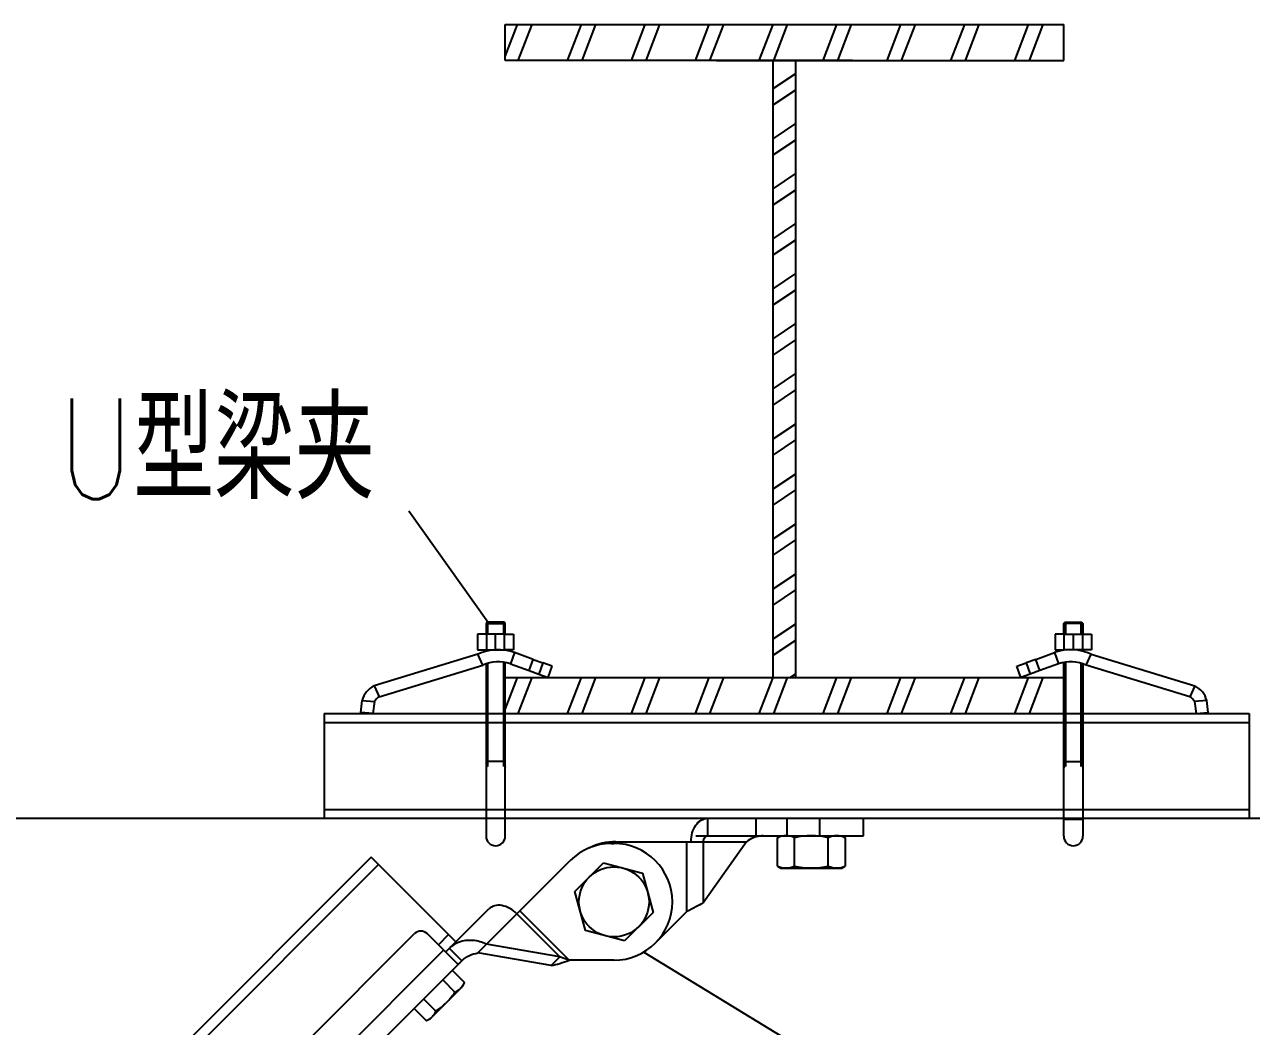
# Model space of a CAD drawing. Extents: x 1382187 to 1725648, y 860327 to 1571294.
# Drawn here: x 1534724 to 1539608, y 1215432 to 1219418 of the extents above; entities that cross this region are included whole.
import ezdxf

# ---------------------------------------------------------------- set-up
doc = ezdxf.new("R2010")
doc.units = 0
doc.header["$LTSCALE"] = 1000
doc.header["$MEASUREMENT"] = 0
for name, color, linetype in [('bz', 2, 'Continuous'), ('W_DIM', 4, 'Continuous'), ('walraven', 7, 'Continuous'), ('支架', 7, 'Continuous')]:
    doc.layers.add(name, color=color, linetype=linetype)
doc.styles.get("Standard").update_dxf_attribs({"font": 'gbenor.shx', "bigfont": 'gbcbig.shx'})
doc.styles.add('wwp100', font='txt.shx', dxfattribs={"width": 0.7, "height": 400, "bigfont": 'hztxt.shx'})
doc.dimstyles.get("Standard").update_dxf_attribs({"dimtxt": 0.18, "dimasz": 0.18, "dimexe": 0.18, "dimexo": 0.0625, "dimgap": 0.09, "dimtad": 0, "dimtih": 1, "dimtoh": 1, "dimdec": 4, "dimzin": 0, "dimdsep": 46, "dimtxsty": 'Standard', "dimcen": 0.09, "dimadec": 0, "dimazin": 0, "dimtfac": 1, "dimtdec": 4, "dimtofl": 0, "dimtmove": 0, "dimatfit": 3, "dimfxl": 0, "dimtolj": 1, "dimtzin": 0, "dimarcsym": 0})

msp = doc.modelspace()

# ---------------------------------------------------------------- linework, layer by layer
for p, q in [((1536637.4, 1219291.4), (1536686.1, 1219418.1)), ((1536637.4, 1219418.1), (1538860.5, 1219418.1)), ((1536637.4, 1219275.6), (1536637.4, 1219418.1)), ((1536689.2, 1219275.6), (1536744, 1219418.1)), ((1536885.6, 1219275.6), (1536940.4, 1219418.1)), ((1536943.5, 1219275.6), (1536998.3, 1219418.1)), ((1537139.9, 1219275.6), (1537194.7, 1219418.1)), ((1537197.8, 1219275.6), (1537252.6, 1219418.1)), ((1537394.2, 1219275.6), (1537449, 1219418.1)), ((1537452.1, 1219275.6), (1537506.9, 1219418.1)), ((1537648.5, 1219275.6), (1537703.3, 1219418.1)), ((1537706.4, 1219275.6), (1537761.2, 1219418.1)), ((1537902.8, 1219275.6), (1537957.6, 1219418.1)), ((1537960.7, 1219275.6), (1538015.5, 1219418.1)), ((1538157.1, 1219275.6), (1538211.9, 1219418.1)), ((1538215, 1219275.6), (1538269.8, 1219418.1)), ((1538411.4, 1219275.6), (1538466.2, 1219418.1)), ((1538469.3, 1219275.6), (1538524.1, 1219418.1)), ((1538665.7, 1219275.6), (1538720.6, 1219418.1)), ((1538723.6, 1219275.6), (1538778.5, 1219418.1)), ((1538860.5, 1219275.6), (1538860.5, 1219418.1)), ((1537703.3, 1216819.7), (1537703.3, 1219275.6)), ((1537794.5, 1216819.7), (1537794.5, 1219275.6)), ((1537703.3, 1219163), (1537794.5, 1219223.1)), ((1537703.3, 1219098.3), (1537794.5, 1219158.5)), ((1537703.3, 1218963.9), (1537794.5, 1219024.1)), ((1537703.3, 1218899.3), (1537794.5, 1218959.5)), ((1537703.3, 1218764.9), (1537794.5, 1218825.1)), ((1537703.3, 1218700.3), (1537794.5, 1218760.5)), ((1537703.3, 1218565.9), (1537794.5, 1218626)), ((1537703.3, 1218501.3), (1537794.5, 1218561.4)), ((1537703.3, 1218366.9), (1537794.5, 1218427)), ((1537703.3, 1218302.2), (1537794.5, 1218362.4)), ((1537703.3, 1218167.8), (1537794.5, 1218228)), ((1537703.3, 1218103.2), (1537794.5, 1218163.4)), ((1537703.3, 1217968.8), (1537794.5, 1218029)), ((1537703.3, 1217904.2), (1537794.5, 1217964.4)), ((1537703.3, 1217769.8), (1537794.5, 1217829.9)), ((1537703.3, 1217705.2), (1537794.5, 1217765.3)), ((1537703.3, 1217570.8), (1537794.5, 1217630.9)), ((1537703.3, 1217506.1), (1537794.5, 1217566.3)), ((1537703.3, 1217371.7), (1537794.5, 1217431.9)), ((1537703.3, 1217307.1), (1537794.5, 1217367.3)), ((1537703.3, 1217172.7), (1537794.5, 1217232.9)), ((1537703.3, 1217108.1), (1537794.5, 1217168.3)), ((1537703.3, 1216973.7), (1537794.5, 1217033.8)), ((1537703.3, 1216909.1), (1537794.5, 1216969.2)), ((1536637.4, 1216819.7), (1538860.5, 1216819.7)), ((1536637.4, 1216692.9), (1536686.1, 1216819.7)), ((1536689.2, 1216677.1), (1536744, 1216819.7)), ((1536885.6, 1216677.1), (1536940.4, 1216819.7)), ((1536943.5, 1216677.1), (1536998.3, 1216819.7)), ((1537139.9, 1216677.1), (1537194.7, 1216819.7)), ((1537197.8, 1216677.1), (1537252.6, 1216819.7)), ((1537394.2, 1216677.1), (1537449, 1216819.7)), ((1537452.1, 1216677.1), (1537506.9, 1216819.7)), ((1537648.5, 1216677.1), (1537703.3, 1216819.7)), ((1537706.4, 1216677.1), (1537761.2, 1216819.7)), ((1537771.5, 1216819.7), (1537794.5, 1216834.8)), ((1537902.8, 1216677.1), (1537957.6, 1216819.7)), ((1537960.7, 1216677.1), (1538015.5, 1216819.7)), ((1538157.1, 1216677.1), (1538211.9, 1216819.7)), ((1538215, 1216677.1), (1538269.8, 1216819.7)), ((1538411.4, 1216677.1), (1538466.2, 1216819.7)), ((1538469.3, 1216677.1), (1538524.1, 1216819.7)), ((1538665.7, 1216677.1), (1538720.6, 1216819.7)), ((1538723.6, 1216677.1), (1538778.5, 1216819.7))]:
    msp.add_line(p, q)
at = {"linetype": 'Continuous'}
for p, q in [((1535917.1, 1216677.1), (1539599.1, 1216677.1)), ((1535917.1, 1216641.5), (1539599.1, 1216641.5)), ((1535917.1, 1216295.4), (1539599.1, 1216295.4)), ((1535917.1, 1216259.7), (1539599.1, 1216259.7)), ((1537442.8, 1216259.7), (1537442.8, 1216190)), ((1537442.8, 1216259.7), (1538063.4, 1216259.7)), ((1537634.9, 1216259.7), (1537634.9, 1216190)), ((1537758.1, 1216259.7), (1537758.1, 1216190)), ((1537889.2, 1216190), (1537889.2, 1216259.7)), ((1538063.4, 1216190), (1538063.4, 1216259.7)), ((1537396.4, 1216190), (1537442.8, 1216190)), ((1537442.8, 1216190), (1538063.4, 1216190)), ((1537060.1, 1216159.6), (1537070.3, 1216159.6)), ((1537077.5, 1216166.8), (1537597.5, 1216166.8)), ((1537360.7, 1215889.2), (1537360.7, 1216166.8)), ((1537597.5, 1216166.8), (1537426.4, 1215924.8)), ((1537426.4, 1215924.8), (1537426.4, 1216166.8)), ((1536104.2, 1216104.9), (1532919.4, 1212920)), ((1536133, 1216076.1), (1532948.1, 1212891.3)), ((1536441, 1215768.1), (1536104.2, 1216104.9)), ((1536528.1, 1215723.9), (1536895.9, 1216091.6)), ((1536914.8, 1215969), (1537028.6, 1216082.8)), ((1537028.6, 1216082.8), (1537184.1, 1216041.1)), ((1537184.1, 1216041.1), (1537225.8, 1215885.6)), ((1536956.5, 1215813.5), (1536914.8, 1215969)), ((1536399.9, 1215727), (1536571.8, 1215898.9)), ((1536684, 1215879.7), (1536855.1, 1215708.6)), ((1536891.9, 1215695), (1536695.6, 1215891.3)), ((1537225.8, 1215885.6), (1537112, 1215771.8)), ((1537360.7, 1215889.2), (1537234.6, 1215763)), ((1535833.2, 1215357.4), (1536276.7, 1215801)), ((1536446.8, 1215680.1), (1536326, 1215801)), ((1536412.2, 1215796.9), (1536371.2, 1215755.8)), ((1537112, 1215771.8), (1536956.5, 1215813.5)), ((1535898.9, 1215242.4), (1536391.7, 1215735.3)), ((1536464.4, 1215693), (1536415.1, 1215742.3)), ((1536855.1, 1215708.6), (1536563, 1215758.7)), ((1536464.4, 1215693), (1535956.4, 1215184.9)), ((1536820.2, 1215673.7), (1536528.1, 1215723.9)), ((1536820.2, 1215673.7), (1536855.1, 1215708.6)), ((1537070.3, 1215695), (1536891.9, 1215695)), ((1536426.5, 1215655.1), (1536475.4, 1215606.2)), ((1536337.5, 1215460.9), (1536468.9, 1215592.3)), ((1536388.6, 1215617.1), (1536437.4, 1215568.3)), ((1536468.9, 1215592.3), (1536475.4, 1215606.2)), ((1536312.7, 1215541.3), (1536361.6, 1215492.4)), ((1536274.8, 1215503.3), (1536323.6, 1215454.5)), ((1536337.5, 1215460.9), (1536323.6, 1215454.5))]:
    msp.add_line(p, q, dxfattribs=at)
at = {"color": 7}
for p, q in [((1535917.1, 1216677.1), (1535917.1, 1216259.7)), ((1536637.4, 1216677.1), (1538860.5, 1216677.1)), ((1539599.1, 1216677.1), (1539599.1, 1216259.7))]:
    msp.add_line(p, q, dxfattribs=at)
at = {"linetype": 'Continuous'}
msp.add_circle((1537070.3, 1215927.3), 139.4, dxfattribs=at)
for centre, radius, start, end in [((1537060.1, 1215927.3), 232.3, 90, 135), ((1537077.5, 1215934.5), 232.3, 90, 117.0003), ((1537070.3, 1215927.3), 232.3, 270, 90), ((1536301.4, 1215776.3), 34.8, 45, 135)]:
    msp.add_arc(centre, radius, start, end, dxfattribs=at)
for points, knots in [([(1537377.1, 1216166.8), (1537377.1, 1216178.8), (1537380.2, 1216202), (1537394, 1216232.4), (1537415.4, 1216254.1), (1537434.1, 1216259.7), (1537442.8, 1216259.7)], [0, 0, 0, 0, 0.287969, 0.555344, 0.790533, 1, 1, 1, 1]), ([(1537426.4, 1216166.8), (1537426.4, 1216172.5), (1537428.6, 1216183.1), (1537438.3, 1216190), (1537442.8, 1216190)], [0, 0, 0, 0, 0.55976, 1, 1, 1, 1]), ([(1537635.9, 1216186), (1537632.3, 1216185), (1537618.7, 1216180.3), (1537606.1, 1216173), (1537597.5, 1216166.8)], [0, 0, 0, 0, 0.265236, 1, 1, 1, 1]), ([(1536684, 1215879.7), (1536675.5, 1215888.2), (1536656.9, 1215902.4), (1536625.6, 1215914.2), (1536595.2, 1215914.3), (1536578, 1215905.1), (1536571.8, 1215898.9)], [0, 0, 0, 0, 0.287971, 0.555344, 0.790532, 1, 1, 1, 1]), ([(1537426.4, 1215924.8), (1537416.8, 1215918.2), (1537395, 1215905.9), (1537372.6, 1215895), (1537360.7, 1215889.2)], [0, 0, 0, 0, 0.468219, 1, 1, 1, 1]), ([(1536452, 1215766.1), (1536448.5, 1215764.8), (1536435.1, 1215758.8), (1536422.9, 1215750), (1536415.1, 1215742.3)], [0, 0, 0, 0, 0.252907, 1, 1, 1, 1]), ([(1536563, 1215758.7), (1536545.9, 1215767), (1536508.7, 1215777.6), (1536469.6, 1215773), (1536452, 1215766.1)], [0, 0, 0, 0, 0.500769, 1, 1, 1, 1]), ([(1536464.4, 1215693), (1536460.8, 1215689.4), (1536457.1, 1215685.1), (1536448.4, 1215678.5), (1536446.8, 1215680.1)], [0, 0, 0, 0, 0.693247, 1, 1, 1, 1]), ([(1536464.4, 1215693), (1536473.3, 1215701.8), (1536493.5, 1215715.6), (1536516.9, 1215722), (1536528.1, 1215723.9)], [0, 0, 0, 0, 0.522516, 1, 1, 1, 1]), ([(1536820.2, 1215673.7), (1536831.7, 1215675.8), (1536855.8, 1215682.6), (1536879.4, 1215690.7), (1536891.9, 1215695)], [0, 0, 0, 0, 0.468219, 1, 1, 1, 1]), ([(1536891.9, 1215695), (1536888.8, 1215696), (1536876.3, 1215700), (1536863.9, 1215704.4), (1536855.1, 1215708.6)], [0, 0, 0, 0, 0.254643, 1, 1, 1, 1]), ([(1536460.1, 1215583.5), (1536461.7, 1215585.1), (1536467.8, 1215591.9), (1536472.5, 1215600), (1536475.4, 1215606.2)], [0, 0, 0, 0, 0.246322, 1, 1, 1, 1]), ([(1536437.4, 1215568.3), (1536439.6, 1215569.3), (1536447.7, 1215573.3), (1536455.3, 1215578.7), (1536460.1, 1215583.5)], [0, 0, 0, 0, 0.255699, 1, 1, 1, 1]), ([(1536346.3, 1215469.7), (1536347.9, 1215471.3), (1536354, 1215478.1), (1536358.7, 1215486.2), (1536361.6, 1215492.4)], [0, 0, 0, 0, 0.246322, 1, 1, 1, 1]), ([(1536323.6, 1215454.5), (1536324.8, 1215455), (1536329.3, 1215457.2), (1536333.7, 1215459.8), (1536336.8, 1215461.9)], [0, 0, 0, 0, 0.253346, 1, 1, 1, 1])]:
    msp.add_open_spline(points, degree=3, knots=knots, dxfattribs=at)
for points in [[(1537664.4, 1216190), (1537654.8, 1216190), (1537645.1, 1216188.6), (1537635.9, 1216186)], [(1536403.2, 1215526.6), (1536415.9, 1215539.3), (1536427.2, 1215553.5), (1536437.4, 1215568.3)], [(1536361.6, 1215492.4), (1536376.3, 1215502.6), (1536390.5, 1215513.9), (1536403.2, 1215526.6)], [(1536336.8, 1215461.9), (1536340.2, 1215464.2), (1536343.4, 1215466.8), (1536346.3, 1215469.7)]]:
    msp.add_open_spline(points, degree=3, dxfattribs=at)
at = {"layer": 'bz'}
msp.add_line((1529284.2, 1216259.7), (1540402.4, 1216259.7), dxfattribs=at)
at = {"layer": 'walraven'}
for p, q in [((1538019.5, 1219275.6), (1536637.4, 1219275.6)), ((1537478.3, 1219275.6), (1538860.5, 1219275.6))]:
    msp.add_line(p, q, dxfattribs=at)
at = {"layer": 'walraven', "color": 7, "linetype": 'Continuous'}
for p, q in [((1536565.7, 1217040.1), (1536560.9, 1217035.3)), ((1536560.9, 1217035.3), (1536560.9, 1216992.8)), ((1536632.6, 1217040.1), (1536565.7, 1217040.1)), ((1536637.4, 1217035.3), (1536632.6, 1217040.1)), ((1536637.4, 1216992.8), (1536637.4, 1217035.3)), ((1538860.5, 1217035.3), (1538865.2, 1217040.1)), ((1538860.5, 1216992.8), (1538860.5, 1217035.3)), ((1538865.2, 1217040.1), (1538932.2, 1217040.1)), ((1538932.2, 1217040.1), (1538936.9, 1217035.3)), ((1538936.9, 1217035.3), (1538936.9, 1216992.8)), ((1536563.2, 1216992.9), (1536527.4, 1216992.9)), ((1536527.4, 1216992.9), (1536527.4, 1216930.7)), ((1536563.2, 1216992.9), (1536563.2, 1216930.7)), ((1536635, 1216992.9), (1536563.2, 1216992.9)), ((1536635, 1216930.7), (1536635, 1216992.9)), ((1536635, 1216992.9), (1536670.9, 1216992.9)), ((1536670.9, 1216992.9), (1536670.9, 1216930.7)), ((1538862.8, 1216992.9), (1538826.9, 1216992.9)), ((1538826.9, 1216992.9), (1538826.9, 1216930.7)), ((1538862.8, 1216930.7), (1538862.8, 1216992.9)), ((1538862.8, 1216992.9), (1538934.6, 1216992.9)), ((1538934.6, 1216992.9), (1538934.6, 1216930.7)), ((1538934.6, 1216992.9), (1538970.4, 1216992.9)), ((1538970.4, 1216992.9), (1538970.4, 1216930.7)), ((1536528, 1216912.8), (1536115.5, 1216786.7)), ((1536527.4, 1216930.7), (1536563.2, 1216930.7)), ((1536560.9, 1216930.7), (1536560.9, 1216924.6)), ((1536563.2, 1216930.7), (1536635, 1216930.7)), ((1536567.5, 1216924.6), (1536567.5, 1216930.7)), ((1536630.8, 1216928.6), (1536630.8, 1216930.7)), ((1536670.9, 1216930.7), (1536635, 1216930.7)), ((1536637.4, 1216930.7), (1536637.4, 1216928.6)), ((1536748.4, 1216892.2), (1536674.2, 1216919.2)), ((1538749.4, 1216892.2), (1538823.6, 1216919.2)), ((1538826.9, 1216930.7), (1538862.8, 1216930.7)), ((1538860.5, 1216930.7), (1538860.5, 1216928.6)), ((1538934.6, 1216930.7), (1538862.8, 1216930.7)), ((1538867.1, 1216928.6), (1538867.1, 1216930.7)), ((1538930.3, 1216924.6), (1538930.3, 1216930.7)), ((1538970.4, 1216930.7), (1538934.6, 1216930.7)), ((1538936.9, 1216930.7), (1538936.9, 1216924.6)), ((1538969.8, 1216912.8), (1539382.3, 1216786.7)), ((1536135.7, 1216743.4), (1536548.2, 1216869.5)), ((1536560.9, 1216874.7), (1536560.9, 1216237.1)), ((1536567.5, 1216466.5), (1536567.5, 1216874.7)), ((1536630.8, 1216880), (1536630.8, 1216466.5)), ((1536637.4, 1216237.1), (1536637.4, 1216880)), ((1536657.9, 1216874.3), (1536732, 1216847.3)), ((1536748.4, 1216892.2), (1536787.3, 1216878)), ((1536824.2, 1216864.6), (1536787.3, 1216878)), ((1536807.9, 1216819.7), (1536824.2, 1216864.6)), ((1538673.6, 1216864.6), (1538710.6, 1216878)), ((1538689.9, 1216819.7), (1538673.6, 1216864.6)), ((1538749.4, 1216892.2), (1538710.6, 1216878)), ((1538840, 1216874.3), (1538765.8, 1216847.3)), ((1538860.5, 1216237.1), (1538860.5, 1216880)), ((1538867.1, 1216880), (1538867.1, 1216466.5)), ((1538930.3, 1216466.5), (1538930.3, 1216874.7)), ((1538936.9, 1216874.7), (1538936.9, 1216237.1)), ((1539362.1, 1216743.4), (1538949.6, 1216869.5)), ((1536732, 1216847.3), (1536770.9, 1216833.1)), ((1536770.9, 1216833.1), (1536807.9, 1216819.7)), ((1538726.9, 1216833.1), (1538689.9, 1216819.7)), ((1538765.8, 1216847.3), (1538726.9, 1216833.1)), ((1536063.1, 1216681.3), (1536068.2, 1216728.8)), ((1536117.1, 1216724.6), (1536110.7, 1216677.1)), ((1539380.7, 1216724.6), (1539387.1, 1216677.1)), ((1539434.7, 1216681.3), (1539429.6, 1216728.8)), ((1536110.7, 1216677.1), (1536063.1, 1216681.3)), ((1539387.1, 1216677.1), (1539434.7, 1216681.3)), ((1536637.4, 1216485.3), (1536560.9, 1216485.3)), ((1536567.5, 1216485.3), (1536560.9, 1216462.5)), ((1536630.8, 1216485.3), (1536637.4, 1216462.5)), ((1538867.1, 1216485.3), (1538860.5, 1216462.5)), ((1538860.5, 1216485.3), (1538936.9, 1216485.3)), ((1538930.3, 1216485.3), (1538936.9, 1216462.5)), ((1536560.9, 1216255.9), (1536560.9, 1216189)), ((1536637.4, 1216189), (1536637.4, 1216255.9)), ((1538860.5, 1216189), (1538860.5, 1216255.9)), ((1538936.9, 1216255.9), (1538936.9, 1216189))]:
    msp.add_line(p, q, dxfattribs=at)
at = {"layer": 'walraven', "color": 1, "linetype": 'Continuous'}
for p, q in [((1536560.9, 1217035.3), (1536599.1, 1217035.3)), ((1536567.5, 1216992.8), (1536567.5, 1217040.1)), ((1536599.1, 1217035.3), (1536637.4, 1217035.3)), ((1536630.8, 1217040.1), (1536630.8, 1216992.8)), ((1538898.7, 1217035.3), (1538860.5, 1217035.3)), ((1538867.1, 1217040.1), (1538867.1, 1216992.8)), ((1538936.9, 1217035.3), (1538898.7, 1217035.3)), ((1538930.3, 1216992.8), (1538930.3, 1217040.1)), ((1536548.2, 1216869.5), (1536528, 1216912.8)), ((1536674.2, 1216919.2), (1536657.9, 1216874.3)), ((1538823.6, 1216919.2), (1538840, 1216874.3)), ((1538949.6, 1216869.5), (1538969.8, 1216912.8)), ((1536732, 1216847.3), (1536748.4, 1216892.2)), ((1536787.3, 1216878), (1536770.9, 1216833.1)), ((1538710.6, 1216878), (1538726.9, 1216833.1)), ((1538765.8, 1216847.3), (1538749.4, 1216892.2)), ((1536115.5, 1216786.7), (1536135.7, 1216743.4)), ((1539382.3, 1216786.7), (1539362.1, 1216743.4)), ((1536068.2, 1216728.8), (1536117.1, 1216724.6)), ((1539429.6, 1216728.8), (1539380.7, 1216724.6)), ((1538860.5, 1216255.9), (1538936.9, 1216255.9))]:
    msp.add_line(p, q, dxfattribs=at)
at = {"layer": 'walraven', "color": 3, "linetype": 'Continuous'}
for p, q in [((1536599.1, 1216930.7), (1536599.1, 1216992.9)), ((1538898.7, 1216930.7), (1538898.7, 1216992.9))]:
    msp.add_line(p, q, dxfattribs=at)
at = {"layer": 'walraven', "color": 7, "linetype": 'Continuous'}
for centre, radius, start, end in [((1536608.8, 1216739.5), 191.2, 70, 115), ((1538889, 1216739.5), 191.2, 65, 110), ((1536608.8, 1216739.5), 143.4, 70, 115), ((1538889, 1216739.5), 143.4, 65, 110), ((1536151.9, 1216708.7), 86, 115, 166.4696), ((1536151.9, 1216708.7), 86, 115, 166.4696), ((1539345.9, 1216708.7), 86, 13.5304, 65), ((1536151.9, 1216708.7), 38.2, 115, 155.5035), ((1539345.9, 1216708.7), 38.2, 24.4965, 65), ((1536599.1, 1216189), 38.2, 180, 0), ((1538898.7, 1216189), 38.2, 180, 0)]:
    msp.add_arc(centre, radius, start, end, dxfattribs=at)
at = {"layer": '支架', "color": 7, "linetype": 'Continuous'}
for p, q in [((1537720.8, 1216182.3), (1537734.2, 1216190)), ((1537720.8, 1216069.8), (1537720.8, 1216182.3)), ((1537734.2, 1216190), (1537977.4, 1216190)), ((1537788.3, 1216069.8), (1537788.3, 1216182.3)), ((1537923.4, 1216069.8), (1537923.4, 1216182.3)), ((1537977.4, 1216190), (1537990.9, 1216182.3)), ((1537990.9, 1216182.3), (1537990.9, 1216069.8)), ((1537720.8, 1216069.8), (1537734.2, 1216062)), ((1537734.2, 1216062), (1537977.4, 1216062)), ((1537977.4, 1216062), (1537990.9, 1216069.8))]:
    msp.add_line(p, q, dxfattribs=at)
for centre, radius, start, end in [((1537754.6, 1216112.7), 77.3, 64.1113, 115.8887), ((1537855.8, 1215892.4), 297.6, 76.8883, 103.1117), ((1537957.1, 1216112.7), 77.3, 64.1113, 115.8887), ((1537754.6, 1216139.4), 77.3, 244.1113, 295.8887), ((1537855.8, 1216359.7), 297.6, 256.8883, 283.1117), ((1537957.1, 1216139.4), 77.3, 244.1113, 295.8887)]:
    msp.add_arc(centre, radius, start, end, dxfattribs=at)

# ---------------------------------------------------------------- texts
at = {"layer": 'W_DIM', "color": 7, "style": 'wwp100', "width": 0.8}
msp.add_text('U型梁夹', height=400, dxfattribs=at).set_placement((1534856.9, 1217529.7))

# ---------------------------------------------------------------- leaders
at = {"color": 7}
msp.add_leader([(1536567.5, 1217040.1), (1536253.5, 1217481.3)], dimstyle='Standard', override={"dimgap": 100, "dimtad": 0}, dxfattribs=at)
msp.add_leader([(1537188.6, 1215727.3), (1537965.3, 1215253.7)], dimstyle='Standard', override={"dimgap": 20, "dimtad": 0})

doc.saveas('drawing.dxf')
